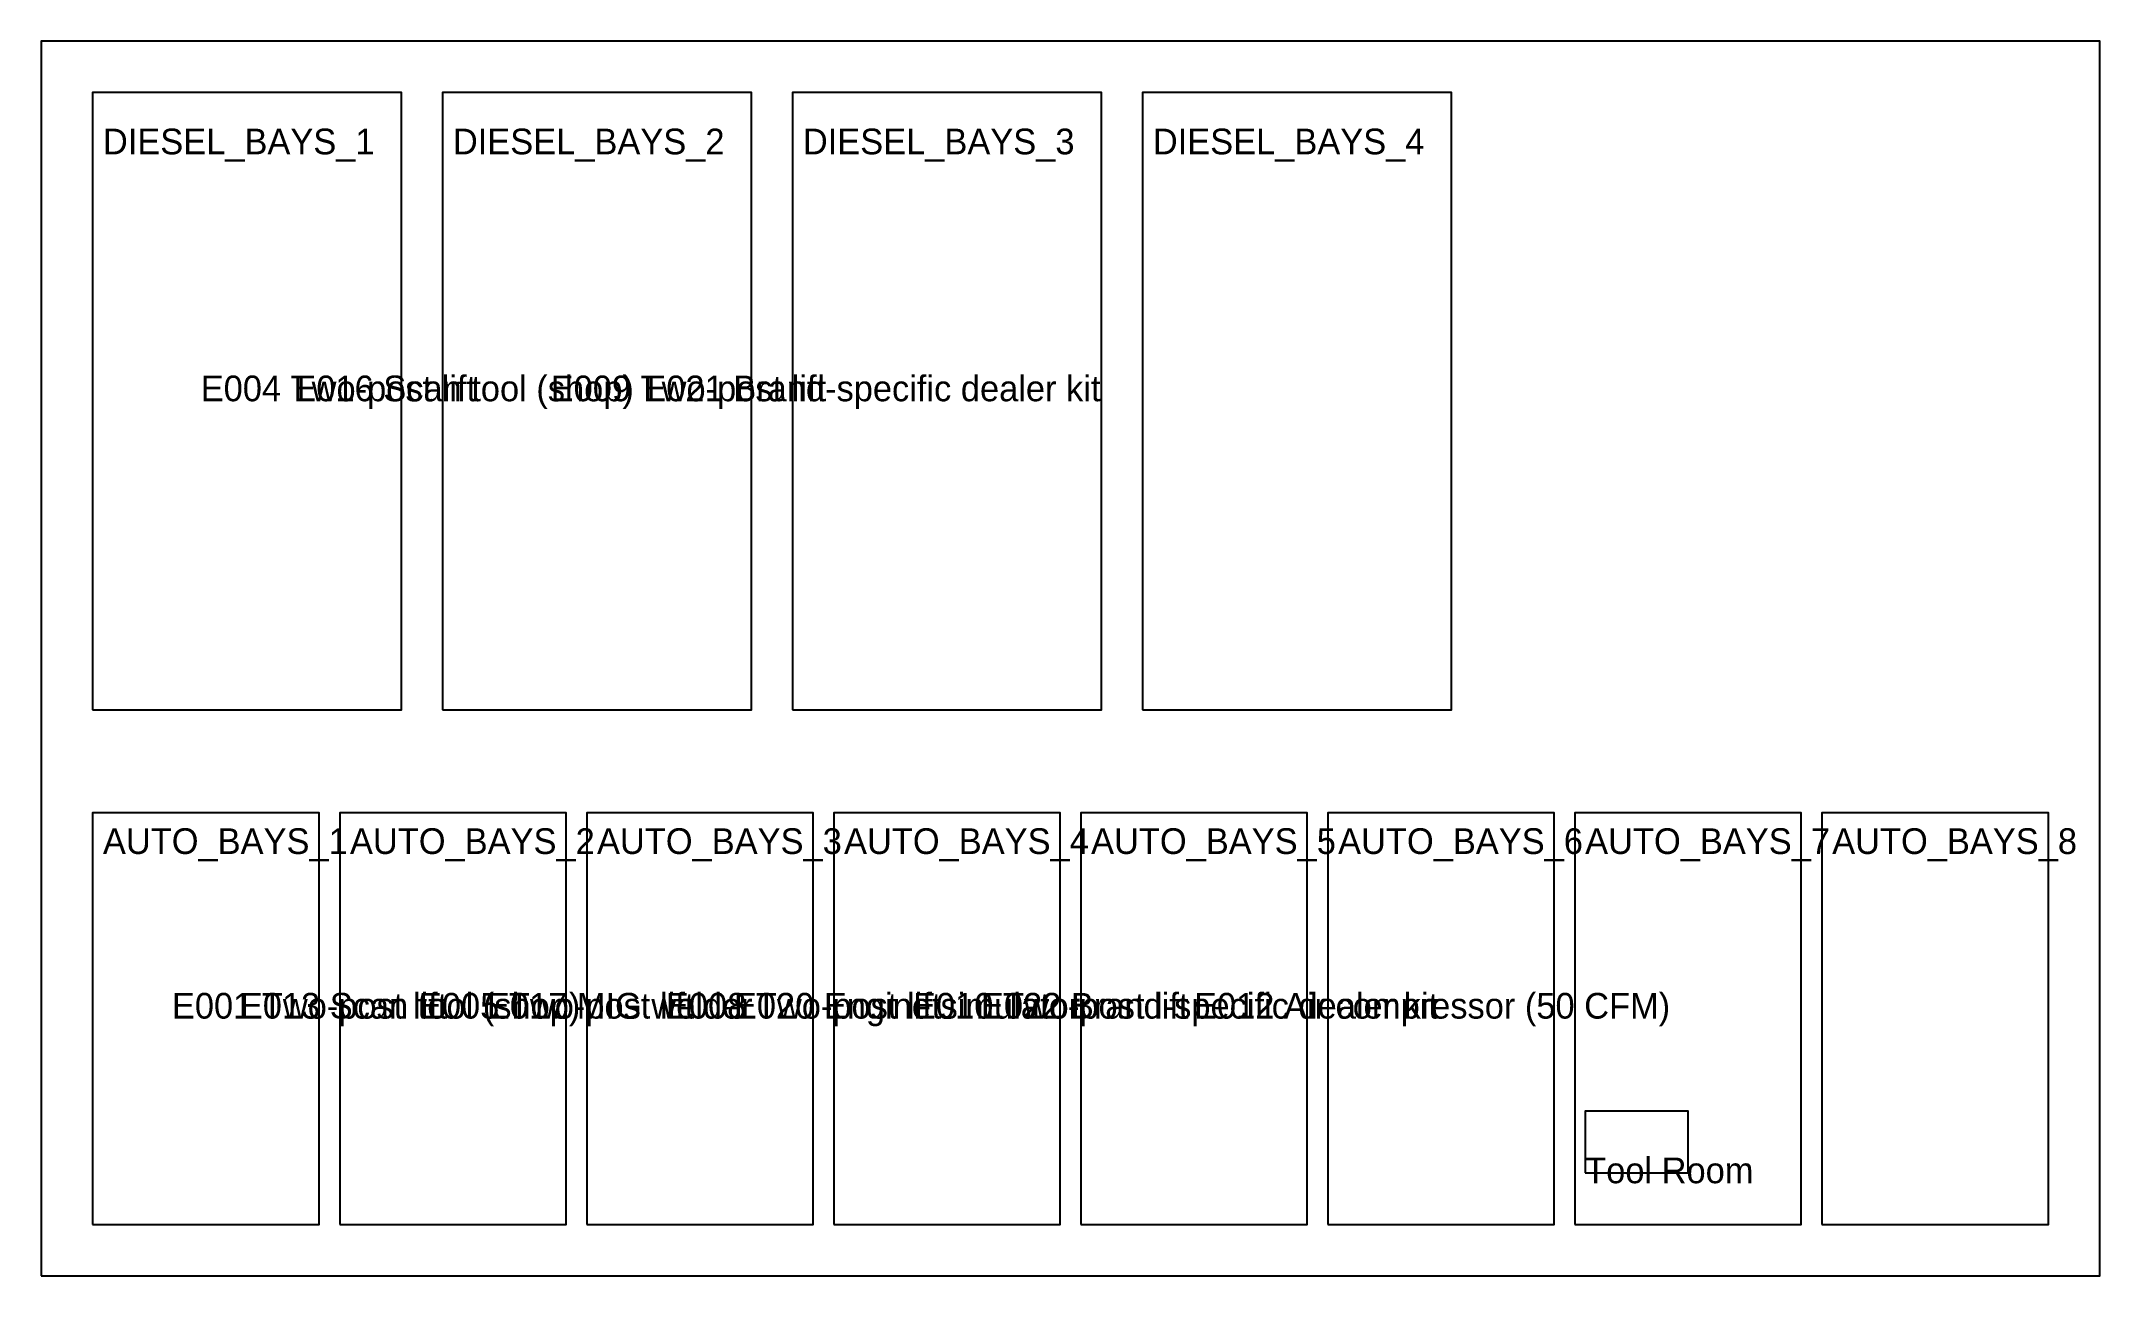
# Model space of a CAD drawing. Header units: metres. Extents: x 0 to 200, y 0 to 120.
import ezdxf

# ---------------------------------------------------------------- set-up
doc = ezdxf.new("R2010")
doc.units = ezdxf.units.M
for name, color, linetype in [('AUTO_BAYS', 7, 'Continuous'), ('DIESEL_BAYS', 7, 'Continuous'), ('EQUIP_LABELS', 2, 'Continuous'), ('EQUIPMENT', 7, 'Continuous'), ('TEXT_LABELS', 7, 'Continuous'), ('WALLS', 7, 'Continuous')]:
    doc.layers.add(name, color=color, linetype=linetype)

msp = doc.modelspace()

# ---------------------------------------------------------------- linework, layer by layer
at = {"layer": 'AUTO_BAYS'}
for points in [[(5, 5), (27, 5), (27, 45), (5, 45), (5, 5)], [(29, 5), (51, 5), (51, 45), (29, 45), (29, 5)], [(53, 5), (75, 5), (75, 45), (53, 45), (53, 5)], [(77, 5), (99, 5), (99, 45), (77, 45), (77, 5)], [(101, 5), (123, 5), (123, 45), (101, 45), (101, 5)], [(125, 5), (147, 5), (147, 45), (125, 45), (125, 5)], [(149, 5), (171, 5), (171, 45), (149, 45), (149, 5)], [(173, 5), (195, 5), (195, 45), (173, 45), (173, 5)]]:
    msp.add_lwpolyline(points, close=True, dxfattribs=at)
at = {"layer": 'DIESEL_BAYS'}
for points in [[(5, 55), (35, 55), (35, 115), (5, 115), (5, 55)], [(39, 55), (69, 55), (69, 115), (39, 115), (39, 55)], [(73, 55), (103, 55), (103, 115), (73, 115), (73, 55)], [(107, 55), (137, 55), (137, 115), (107, 115), (107, 55)]]:
    msp.add_lwpolyline(points, close=True, dxfattribs=at)
at = {"layer": 'EQUIPMENT'}
msp.add_lwpolyline([(150, 10), (160, 10), (160, 16), (150, 16), (150, 10)], close=True, dxfattribs=at)
at = {"layer": 'WALLS'}
msp.add_lwpolyline([(0, 0), (200, 0), (200, 120), (0, 120), (0, 0)], close=True, dxfattribs=at)

# ---------------------------------------------------------------- texts
at = {"layer": 'EQUIP_LABELS', "color": 1}
for s, p in [('E004 Two-post lift', (15.5, 85)), ('E009 Two-post lift', (49.5, 85)), ('E001 Two-post lift', (12.7, 25)), ('E005 Two-post lift', (36.7, 25)), ('E008 Two-post lift', (60.7, 25)), ('E010 Two-post lift', (84.7, 25))]:
    msp.add_text(s, height=2.5, dxfattribs=at).set_placement(p)
at = {"layer": 'EQUIP_LABELS', "color": 3}
for s, p in [('E016 Scan tool (shop)', (24.5, 85)), ('E013 Scan tool (shop)', (19.3, 25))]:
    msp.add_text(s, height=2.5, dxfattribs=at).set_placement(p)
at = {"layer": 'EQUIP_LABELS', "color": 7}
for s, p in [('E021 Brand-specific dealer kit', (58.5, 85)), ('E022 Brand-specific dealer kit', (91.3, 25))]:
    msp.add_text(s, height=2.5, dxfattribs=at).set_placement(p)
at = {"layer": 'EQUIP_LABELS', "color": 4}
msp.add_text('E017 MIG welder', height=2.5, dxfattribs=at).set_placement((43.3, 25))
at = {"layer": 'EQUIP_LABELS', "color": 6}
msp.add_text('E020 Engine simulator', height=2.5, dxfattribs=at).set_placement((67.3, 25))
at = {"layer": 'EQUIP_LABELS', "color": 2}
msp.add_text('E012 Air compressor (50 CFM)', height=2.5, dxfattribs=at).set_placement((112, 25))
at = {"layer": 'TEXT_LABELS'}
for s, p in [('DIESEL_BAYS_1', (6, 109)), ('DIESEL_BAYS_2', (40, 109)), ('DIESEL_BAYS_3', (74, 109)), ('DIESEL_BAYS_4', (108, 109)), ('AUTO_BAYS_1', (6, 41)), ('AUTO_BAYS_2', (30, 41)), ('AUTO_BAYS_3', (54, 41)), ('AUTO_BAYS_4', (78, 41)), ('AUTO_BAYS_5', (102, 41)), ('AUTO_BAYS_6', (126, 41)), ('AUTO_BAYS_7', (150, 41)), ('AUTO_BAYS_8', (174, 41)), ('Tool Room', (150, 9))]:
    msp.add_text(s, height=2.5, dxfattribs=at).set_placement(p)

doc.saveas('drawing.dxf')
